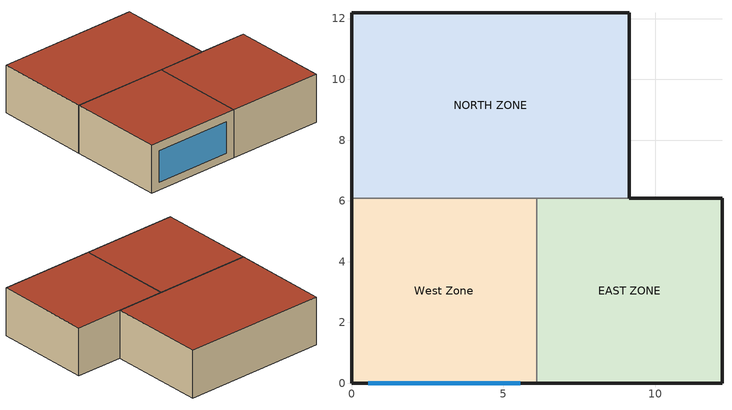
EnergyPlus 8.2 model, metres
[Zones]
West Zone
 floor adiabatic (FLOOR SLAB 8 IN): 0,0 0,6.1 6.1,6.1 6.1,0 z0
 wall outside (EXTWALL80): 0,6.1 0,0 6.1,0 z0:3.05
 wall to NORTH ZONE (PARTITION06): 6.1,6.1 0,6.1 z0:3.05
 wall to EAST ZONE (PARTITION06): 6.1,0 6.1,6.1 z0:3.05
 window (ELECTRO-CON-LIGHT): 0.55,0 5.55,0 z0.5:2.5
 roof outside (ROOF34): 0,6.1 0,0 6.1,0 6.1,6.1 z3.05
EAST ZONE
 floor adiabatic (FLOOR SLAB 8 IN): 6.1,0 6.1,6.1 12.19,6.1 12.19,0 z0
 wall outside (EXTWALL80): 6.1,0 12.19,0 12.19,6.1 9.14,6.1 z0:3.05
 wall to NORTH ZONE (PARTITION06): 9.14,6.1 6.1,6.1 z0:3.05
 roof outside (ROOF34): 6.1,6.1 6.1,0 12.19,0 12.19,6.1 z3.05
NORTH ZONE
 floor adiabatic (FLOOR SLAB 8 IN): 0,6.1 0,12.19 9.14,12.19 9.14,6.1 z0
 wall outside (EXTWALL80): 9.14,6.1 9.14,12.19 0,12.19 0,6.1 z0:3.05
 roof outside (ROOF34): 0,12.19 0,6.1 9.14,6.1 9.14,12.19 z3.05
[Building]
NONE: North Axis {deg}=0; Terrain=Suburbs; Loads Convergence Tolerance Value=0.04; Temperature Convergence Tolerance Value {deltaC}=0.4; Solar Distribution=FullInteriorAndExterior; Maximum Number of Warmup Days=25; Minimum Number of Warmup Days=6
[Site:Location]
CHICAGO_IL_USA TMY2-94846: Latitude {deg}=41.78; Longitude {deg}=-87.75; Time Zone {hr}=-6; Elevation {m}=190
[SizingPeriod:DesignDay] Day of Month=21; Humidity Condition Type=Wetbulb; Barometric Pressure {Pa}=99063; Rain Indicator=No; Snow Indicator=No; Daylight Saving Time Indicator=No; Solar Model Indicator=ASHRAEClearSky; Sky Clearness=1
Name | Month | Day Type | Maximum Dry-Bulb Temperature {C} | Daily Dry-Bulb Temperature Range {deltaC} | Wetbulb or DewPoint at Maximum Dry-Bulb {C} | Wind Speed {m/s} | Wind Direction {deg}
CHICAGO_IL_USA Annual Heating 99% Design Conditions DB | 1 | WinterDesignDay | -17.3 | 0 | -17.3 | 4.9 | 270
CHICAGO_IL_USA Annual Cooling 1% Design Conditions DB/MCWB | 7 | SummerDesignDay | 31.5 | 10.7 | 23 | 5.3 | 230
[Site:GroundTemperature:BuildingSurface]
20.03, 20.03, 20.13, 20.3, 20.43, 20.52, 20.62, 20.77, 20.78, 20.55, 20.44, 20.2
[Material] Thermal Absorptance=0.9
Name | Roughness | Thickness {m} | Conductivity {W/m-K} | Density {kg/m3} | Specific Heat {J/kg-K} | Solar Absorptance | Visible Absorptance
A1 - 1 IN STUCCO | Smooth | 0.0253898 | 0.691831 | 1858.142 | 836.8 | 0.92 | 0.92
C4 - 4 IN COMMON BRICK | Rough | 0.101498 | 0.726422 | 1922.216 | 836.8 | 0.76 | 0.76
E1 - 3 / 4 IN PLASTER OR GYP BOARD | Smooth | 0.01905 | 0.726422 | 1601.846 | 836.8 | 0.92 | 0.92
C6 - 8 IN CLAY TILE | Smooth | 0.203302 | 0.570761 | 1121.292 | 836.8 | 0.82 | 0.82
C10 - 8 IN HW CONCRETE | MediumRough | 0.203302 | 1.729577 | 2242.585 | 836.8 | 0.65 | 0.65
E2 - 1 / 2 IN SLAG OR STONE | Rough | 0.0127102 | 1.435549 | 881.0155 | 1673.6 | 0.55 | 0.55
E3 - 3 / 8 IN FELT AND MEMBRANE | Rough | 0.00954024 | 0.190253 | 1121.292 | 1673.6 | 0.75 | 0.75
B5 - 1 IN DENSE INSULATION | VeryRough | 0.0253898 | 0.0432394 | 91.30524 | 836.8 | 0.5 | 0.5
C12 - 2 IN HW CONCRETE | MediumRough | 0.0509016 | 1.729577 | 2242.585 | 836.8 | 0.65 | 0.65
[WindowMaterial:Glazing] Infrared Transmittance at Normal Incidence=0; Front Side Infrared Hemispherical Emissivity=0.84; Back Side Infrared Hemispherical Emissivity=0.84
Name | Optical Data Type | Window Glass Spectral Data Set | Thickness {m} | Solar Transmittance at Normal Incidence | Front Side Solar Reflectance at Normal Incidence | Back Side Solar Reflectance at Normal Incidence | Visible Transmittance at Normal Incidence | Front Side Visible Reflectance at Normal Incidence | Back Side Visible Reflectance at Normal Incidence | Conductivity {W/m-K}
SPECTRAL GLASS INNER PANE | Spectral | TestSpectralDataSet | 0.0099 | 0 | 0 | 0 | 0 | 0 | 0 | 0.798
ELECTRO GLASS LIGHT STATE | SpectralAverage |  | 0.006 | 0.814 | 0.086 | 0.086 | 0.847 | 0.099 | 0.099 | 0.9
ELECTRO GLASS DARK STATE | SpectralAverage |  | 0.006 | 0.111 | 0.179 | 0.179 | 0.128 | 0.081 | 0.081 | 0.9
[WindowMaterial:Gas]
WinAirGap: Gas Type=AIR; Thickness {m}=0.013
[MaterialProperty:GlazingSpectralData]
TestSpectralDataSet: .3, 0, 0.045, 0.045, .31, 0, 0.044, 0.044, .32, 0, 0.044, 0.044, .33, 0, 0.042, 0.042, .34, 0, 0.041, 0.041, .35, 0, 0.04, 0.04, .36, 0.009, 0.04, 0.04, .37, 0.12, 0.04, 0.04, .38, 0.492, 0.051, 0.051, .39, 0.782, 0.07, 0.07, .4, 0.856, 0.075, 0.075, .41, 0.858, 0.075, 0.075, .42, 0.858, 0.075, 0.075, .43, 0.86, 0.075, 0.075, .44, 0.861, 0.075, 0.075, .45, 0.871, 0.075, 0.075, .46, 0.88, 0.076, 0.076, .47, 0.883, 0.075, 0.075, .48, 0.887, 0.076, 0.076, .49, 0.89, 0.075, 0.075, .5, 0.89, 0.075, 0.075, .51, 0.891, 0.075, 0.075, .52, 0.887, 0.075, 0.075, .53, 0.89, 0.075, 0.075, .54, 0.883, 0.074, 0.074, .55, 0.888, 0.074, 0.074, .56, 0.882, 0.074, 0.074, .57, 0.881, 0.074, 0.074, .58, 0.865, 0.071, 0.071, .59, 0.858, 0.07, 0.07, .6, 0.865, 0.07, 0.07, .61, 0.856, 0.07, 0.07, .62, 0.845, 0.07, 0.07, .63, 0.837, 0.07, 0.07, .64, 0.827, 0.069, 0.069, .65, 0.82, 0.067, 0.067, .66, 0.807, 0.067, 0.067, .67, 0.798, 0.065, 0.065, .68, 0.791, 0.065, 0.065, .69, 0.781, 0.065, 0.065, .7, 0.768, 0.064, 0.064, .71, 0.761, 0.064, 0.064, .72, 0.744, 0.062, 0.062, .73, 0.713, 0.064, 0.064, .74, 0.703, 0.062, 0.062, .75, 0.694, 0.061, 0.061, .76, 0.685, 0.061, 0.061, .77, 0.675, 0.06, 0.06, .78, 0.667, 0.06, 0.06, .79, 0.655, 0.06, 0.06, .8, 0.646, 0.059, 0.059, .81, 0.638, 0.059, 0.059, .82, 0.629, 0.057, 0.057, .83, 0.623, 0.057, 0.057, .84, 0.614, 0.056, 0.056, .85, 0.608, 0.056, 0.056, .86, 0.601, 0.055, 0.055, .87, 0.597, 0.054, 0.054, .88, 0.592, 0.054, 0.054, .89, 0.587, 0.054, 0.054, .9, 0.582, 0.055, 0.055, .95, 0.568, 0.051, 0.051, 1, 0.562, 0.051, 0.051, 1.05, 0.556, 0.05, 0.05, 1.1, 0.563, 0.051, 0.051, 1.15, 0.556, 0.05, 0.05, 1.2, 0.547, 0.05, 0.05, 1.25, 0.577, 0.051, 0.051, 1.3, 0.598, 0.054, 0.054, 1.35, 0.608, 0.055, 0.055, 1.4, 0.603, 0.052, 0.052, 1.45, 0.614, 0.055, 0.055, 1.5, 0.648, 0.057, 0.057, 1.55, 0.68, 0.059, 0.059, 1.6, 0.699, 0.06, 0.06, 1.65, 0.706, 0.06, 0.06, 1.7, 0.57, 0.051, 0.051, 1.75, 0.585, 0.051, 0.051, 1.8, 0.637, 0.055, 0.055, 1.85, 0.655, 0.057, 0.057, 1.9, 0.637, 0.057, 0.057, 1.95, 0.634, 0.057, 0.057, 2, 0.634, 0.057, 0.057, 2.05, 0.586, 0.052, 0.052, 2.1, 0.588, 0.054, 0.054, 2.15, 0.597, 0.054, 0.054, 2.2, 0.576, 0.051, 0.051, 2.25, 0.404, 0.045, 0.045, 2.3, 0.179, 0.037, 0.037, 2.35, 0.219, 0.037, 0.037, 2.4, 0.24, 0.039, 0.039, 2.45, 0.2, 0.04, 0.04, 2.5, 0.214, 0.039, 0.039
[Construction]
EXTWALL80: A1 - 1 IN STUCCO, C4 - 4 IN COMMON BRICK, E1 - 3 / 4 IN PLASTER OR GYP BOARD
PARTITION06: E1 - 3 / 4 IN PLASTER OR GYP BOARD, C6 - 8 IN CLAY TILE, E1 - 3 / 4 IN PLASTER OR GYP BOARD
FLOOR SLAB 8 IN: C10 - 8 IN HW CONCRETE
ROOF34: E2 - 1 / 2 IN SLAG OR STONE, E3 - 3 / 8 IN FELT AND MEMBRANE, B5 - 1 IN DENSE INSULATION, C12 - 2 IN HW CONCRETE
ELECTRO-CON-LIGHT: ELECTRO GLASS LIGHT STATE, WinAirGap, SPECTRAL GLASS INNER PANE
ELECTRO-CON-DARK: ELECTRO GLASS DARK STATE, WinAirGap, SPECTRAL GLASS INNER PANE
[WindowProperty:ShadingControl]
WIN-CONTROL-GLARE: Shading Type=SwitchableGlazing; Construction with Shading=ELECTRO-CON-DARK; Shading Control Type=OnIfHighGlare; Setpoint {W/m2, W or deg C}=0; Shading Control Is Scheduled=NO; Glare Control Is Active=YES; Type of Slat Angle Control for Blinds=FixedSlatAngle
[Zone] Type=1; Multiplier=1; Ceiling Height {m}=autocalculate; Volume {m3}=autocalculate
West Zone; EAST ZONE; NORTH ZONE
[Daylighting:Controls]
West Zone: Total Daylighting Reference Points=1; X-Coordinate of First Reference Point {m}=3.048; Y-Coordinate of First Reference Point {m}=3.048; Z-Coordinate of First Reference Point {m}=0.9; X-Coordinate of Second Reference Point {m}=0; Y-Coordinate of Second Reference Point {m}=0; Z-Coordinate of Second Reference Point {m}=0; Fraction of Zone Controlled by First Reference Point=1; Fraction of Zone Controlled by Second Reference Point=0; Illuminance Setpoint at First Reference Point {lux}=500; Illuminance Setpoint at Second Reference Point {lux}=500; Lighting Control Type=1; Glare Calculation Azimuth Angle of View Direction Clockwise from Zone y-Axis {deg}=180; Maximum Allowable Discomfort Glare Index=20; Minimum Input Power Fraction for Continuous Dimming Control=0.3; Minimum Light Output Fraction for Continuous Dimming Control=0.2; Number of Stepped Control Steps=0; Probability Lighting will be Reset When Needed in Manual Stepped Control=1
[People] Number of People Schedule=Office Occupancy; Number of People Calculation Method=people; Fraction Radiant=0.3; Activity Level Schedule=Activity Sch; Carbon Dioxide Generation Rate {m3/s-W}=3.82E-8; Mean Radiant Temperature Calculation Type=zoneaveraged; Work Efficiency Schedule=Work Eff Sch; Clothing Insulation Calculation Method=ClothingInsulationSchedule; Clothing Insulation Schedule=Clothing Sch; Air Velocity Schedule=Air Velo Sch; Thermal Comfort Model 1 Type=FANGER
Name | Zone or ZoneList | Number of People
West Zone | West Zone | 3
EAST ZONE | EAST ZONE | 3
NORTH ZONE | NORTH ZONE | 4
[Lights] Schedule=Office Lighting; Design Level Calculation Method=LightingLevel; Return Air Fraction=0; Fraction Radiant=0.2; Fraction Visible=0.2; Fraction Replaceable=1
Name | Zone or ZoneList | Lighting Level {W}
West Zone Lights 1 | West Zone | 1464.375
EAST ZONE Lights 1 | EAST ZONE | 1464.375
NORTH ZONE Lights 1 | NORTH ZONE | 878.6252
[ElectricEquipment] Schedule=Intermittent; Design Level Calculation Method=EquipmentLevel; Fraction Latent=0; Fraction Radiant=0.3; Fraction Lost=0
Name | Zone or ZoneList | Design Level {W}
West Zone ElecEq 1 | West Zone | 2928.751
EAST ZONE ElecEq 1 | EAST ZONE | 1464.375
NORTH ZONE ElecEq 1 | NORTH ZONE | 2928.751
[ZoneControl:Thermostat] Control Type Schedule=Zone Control Type Sched; Control 1=Heating Setpoint with SB; Control 2=Cooling Setpoint with SB
Name | Zone or ZoneList
Zone 1 Thermostat | West Zone
Zone 2 Thermostat | EAST ZONE
Zone 3 Thermostat | NORTH ZONE
[ThermostatSetpoint:SingleHeating]
Heating Setpoint with SB: Setpoint Temperature Schedule=Heating Setpoints
[ThermostatSetpoint:SingleCooling]
Cooling Setpoint with SB: Setpoint Temperature Schedule=Cooling Setpoints
[Zone equipment]
West Zone: Zone1Air
EAST ZONE: Zone2Air
NORTH ZONE: Zone3Air
[ZoneHVAC:IdealLoadsAirSystem] Maximum Heating Supply Air Temperature {C}=50; Minimum Cooling Supply Air Temperature {C}=13; Maximum Heating Supply Air Humidity Ratio {kgWater/kgDryAir}=0.015; Minimum Cooling Supply Air Humidity Ratio {kgWater/kgDryAir}=0.009; Heating Limit=NoLimit; Maximum Heating Air Flow Rate {m3/s}=autosize; Cooling Limit=NoLimit; Maximum Cooling Air Flow Rate {m3/s}=autosize; Dehumidification Control Type=ConstantSupplyHumidityRatio; Humidification Control Type=ConstantSupplyHumidityRatio
Zone1Air; Zone2Air; Zone3Air
[Schedule:Compact]
Activity Sch: Through: 12/31, For: Alldays, Until: 24:00, 131.8
Work Eff Sch: Through: 12/31, For: Alldays, Until: 24:00, 0
Clothing Sch: Through: 12/31, For: Alldays, Until: 24:00, 1
Air Velo Sch: Through: 12/31, For: Alldays, Until: 24:00, 0.137
Office Occupancy: Through: 12/31, For: Weekdays, Until: 6:00, 0, Until: 7:00, 0.1, Until: 8:00, 0.5, Until: 12:00, 1, Until: 13:00, 0.5, Until: 16:00, 1, Until: 17:00, 0.5, Until: 18:00, 0.1, Until: 24:00, 0, For: Weekends Holidays, Until: 24:00, 0, For: SummerDesignDay, Until: 6:00, 0, Until: 7:00, 0.1, Until: 8:00, 0.5, Until: 12:00, 1, Until: 13:00, 0.5, Until: 16:00, 1, Until: 17:00, 0.5, Until: 18:00, 0.1, Until: 24:00, 0, For: WinterDesignDay, Until: 6:00, 0, Until: 7:00, 0.1, Until: 8:00, 0.5, Until: 12:00, 1, Until: 13:00, 0.5, Until: 16:00, 1, Until: 17:00, 0.5, Until: 18:00, 0.1, Until: 24:00, 0, For: CustomDay1, Until: 24:00, 0, For: CustomDay2, Until: 24:00, 0
Intermittent: Through: 12/31, For: Weekdays, Until: 8:00, 0, Until: 18:00, 1, Until: 24:00, 0, For: Weekends Holidays, Until: 24:00, 0, For: SummerDesignDay, Until: 8:00, 0, Until: 18:00, 1, Until: 24:00, 0, For: WinterDesignDay, Until: 8:00, 0, Until: 18:00, 1, Until: 24:00, 0, For: CustomDay1, Until: 24:00, 0, For: CustomDay2, Until: 24:00, 0
Office Lighting: Through: 12/31, For: Weekdays, Until: 6:00, 0.05, Until: 7:00, 0.2, Until: 17:00, 1, Until: 18:00, 0.5, Until: 24:00, 0.05, For: Weekends Holidays, Until: 24:00, 0.05, For: SummerDesignDay, Until: 6:00, 0.05, Until: 7:00, 0.2, Until: 17:00, 1, Until: 18:00, 0.5, Until: 24:00, 0.05, For: WinterDesignDay, Until: 6:00, 0.05, Until: 7:00, 0.2, Until: 17:00, 1, Until: 18:00, 0.5, Until: 24:00, 0.05, For: CustomDay1, Until: 24:00, 0.05, For: CustomDay2, Until: 24:00, 0.05
HEATING SETPOINTS: Through: 12/31, For: Alldays, Until: 7:00, 15, Until: 17:00, 20, Until: 24:00, 15
COOLING SETPOINTS: Through: 12/31, For: Alldays, Until: 7:00, 30, Until: 20:00, 23, Until: 24:00, 30
ZONE CONTROL TYPE SCHED: Through: 3/31, For: Alldays, Until: 24:00, 1, Through: 9/30, For: Alldays, Until: 24:00, 2, Through: 12/31, For: Alldays, Until: 24:00, 1
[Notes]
PurchAirWithDaylighting.idf
Basic file description:  1 story building divided into 3 interior conditioned zones. Roof with no plenum.
No ground contact with floor.
Highlights:              daylighting with auto dimming; electrochromic (switchable) glazing
Simulation Location/Run: CHICAGO_IL_USA TMY2-94846, 2 design days
Run Control executes 2 design days
Location:                Chicago, IL
Design Days:             CHICAGO_IL_USA Annual Heating 99% Design Conditions DB, MaxDB= -17.3°C
CHICAGO_IL_USA Annual Cooling 1% Design Conditions, MaxDB=  31.5°C MCWB=  23.0°C
Run Period (Weather File): none
Run Control:             No zone or system sizing, design day simulation.
Building: Single floor rectangular L-shaped building 40 ft south wall, 40 ft west wall, zone height 10 feet.
There is a single window in West Zone's south wall. The walls are 1 in stucco over 4 in common brick
and gypboard. The roof is a built up roof with 1/2 in stone over 3/8 in felt over 1 in dense insulation
supported by 2 in heavy weight concrete. The window is double pane electrochromic.
The window to wall ratio is approxomately 0.07.
The building is oriented due north.
Floor Area:        130.1 m2 (1403 ft2)
Number of Stories: 1
Zone Description Details:
|       West         |         East           |    window = *
Internal gains description:     ZONE West      - lighting is 0 watts, equip is 2928.751 watts, 3 occupants
Internal gains description:     ZONE North     - lighting is 878.6252 watts, equip is 2928.751 watts, 4 occupants
Internal gains description:     ZONE East      - lighting is 1464.375 watts, equip is 1464.375 watts, 3 occupants
Interzone Surfaces:             3 interzone surfaces (see diagram)
Internal Mass:                  None
The overhead electric lighting has continuous dimming control.
The zone has a single daylighting control point ("reference point") with
an illuminance set point of 500 lux (about 50 footcandles).
The reference point is located at the center of the zone at desk height.
The other zones have no windows and so have no daylighting controls.
Note that Clearness for the winter design day is not 0.0, as in the other
sample inputs, but 1.0. This turns on solar radiation in order to show the
effect of daylighting in the winter. (With Clearness = 0 all daylighting
illuminances are zero)  An illuminance map is also generated.
The window has double-pane electrochromic (switchable)
glazing in which the outer pane darkens automatically to control daylight glare.
Spectral (wavelength by wavelength) data are used for the optical properties
of the inner pane of the double glazing. Spectral average properties are used
for the outer (electrochromic) pane. The window also has a frame and divider.
The 2-D glass conduction effects near the frame and divider ("edge-of-glass effects")
are taken into account.
Detached Shading:               None
Daylight:                       Yes
Natural Ventilation:            None
Compact Schedules:              Yes
Solair Distribution:            FullInteriorAndExterior
HVAC:                           purchased air serves all 3 zones
Zonal Equipment:                PURCHASED AIR
Central Air Handling Equipment: No
System Equipment Autosize:      No
Purchased Cooling:              Yes
Purchased Heating:              Yes
Purchased Chilled Water:        No
Purchased Hot Water:            No
Coils:                          None
Pumps:                          None
Boilers:                        None
Chillers:                       None
Towers:                         None
Standard Reports:               All Summary Predefined Reports
Timestep or Hourly Variables:   TimeStep
Time bins Report:               None
HTML Report:                    Predefined All Summary
Environmental Emissions:        None
Utility Tariffs:                None
CHICAGO_IL_USA Annual Heating 99% Design Conditions DB, MaxDB= -17.3°C
